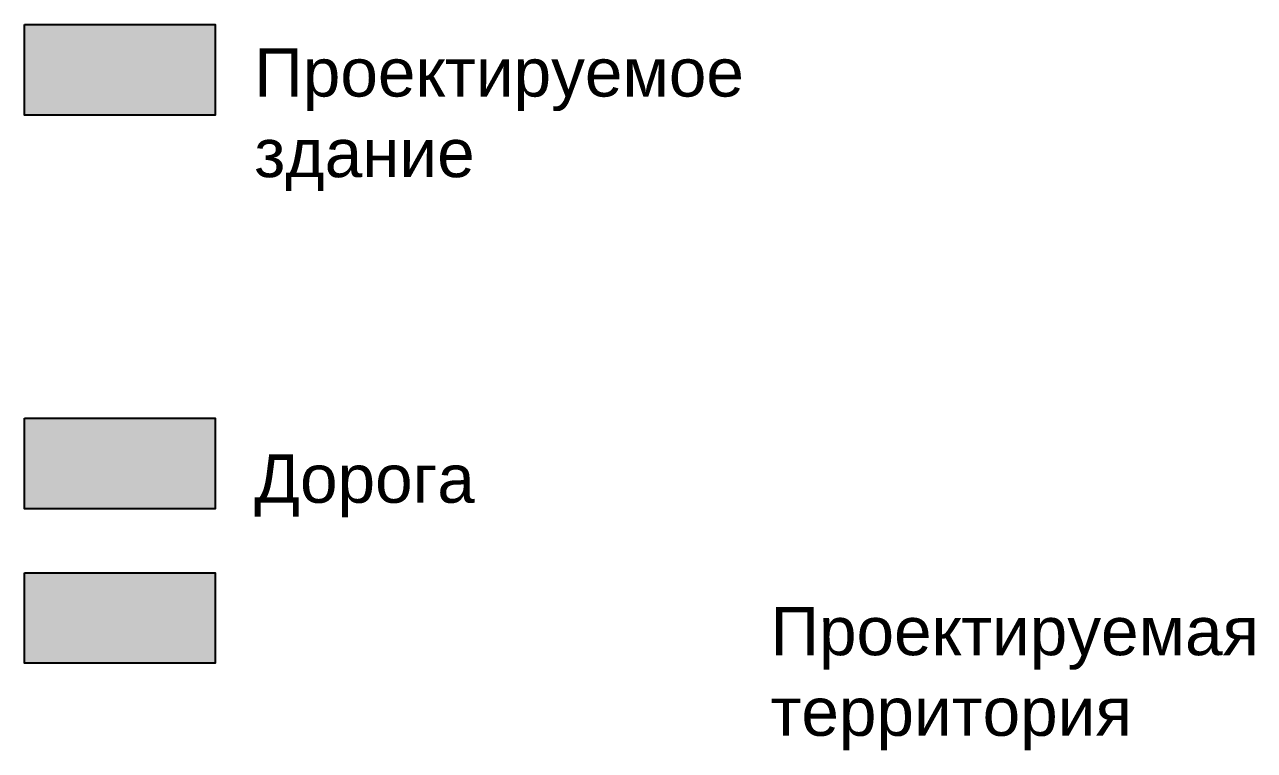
# Model space of a CAD drawing. Header units: millimetres. Extents: x 474215 to 2043163, y -374230 to 1199080.
# Drawn here: x 1478766 to 1987749, y -23097 to 277083 of the extents above; entities that cross this region are included whole.
import ezdxf

# ---------------------------------------------------------------- set-up
doc = ezdxf.new("R2010")
doc.units = ezdxf.units.MM
doc.header["$MEASUREMENT"] = 0
doc.styles.get("Standard").update_dxf_attribs({"font": 'arial.ttf'})

msp = doc.modelspace()

# ---------------------------------------------------------------- hatches: boundary and pattern name
at = {"true_color": 0xed1f24}
h = msp.add_hatch(color=240, dxfattribs=at)
h.dxf.hatch_style = 1
h.paths.add_polyline_path([(1478765.9, 277083.4), (1478765.9, 239628.7), (1557632.2, 239628.7), (1557632.2, 277083.4)])
h = msp.add_hatch(color=8)
h.dxf.hatch_style = 1
h.paths.add_polyline_path([(1478765.9, 76795.5), (1557632.2, 76795.5), (1557632.2, 114250.1), (1478765.9, 114250.1)])
at = {"true_color": 0xe0e0e0}
h = msp.add_hatch(dxfattribs=at)
h.set_pattern_fill('ANSI31', color=254, scale=3.741625)
h.set_pattern_definition([(45, (-1659589.77024, 1752665.953), (-0.33071606439, 0.33071606439), [])])
h.paths.add_polyline_path([(1478765.9, 50395.1), (1478765.9, 12940.4), (1557632.2, 12940.4), (1557632.2, 50395.1)])

# ---------------------------------------------------------------- linework, layer by layer
for points in [[(1478765.9, 277083.4), (1557632.2, 277083.4), (1557632.2, 239628.7), (1478765.9, 239628.7)], [(1478765.9, 114250.1), (1557632.2, 114250.1), (1557632.2, 76795.5), (1478765.9, 76795.5)], [(1478765.9, 50395.1), (1557632.2, 50395.1), (1557632.2, 12940.4), (1478765.9, 12940.4)]]:
    msp.add_lwpolyline(points, close=True)

# ---------------------------------------------------------------- texts
at = {"char_height": 20000, "attachment_point": 1}
for s, heights, insert in [('Проектируемое здание', [0], (1573839.4, 267330.3)), ('Дорога', [7483.3], (1573839.4, 99316.8)), ('Дорога', [7483.3], (1573839.4, 99316.8))]:
    msp.add_mtext_dynamic_manual_height_columns(s, width=100310.195, gutter_width=3.74, heights=heights, dxfattribs=dict(at, insert=insert))
note = msp.add_mtext_dynamic_manual_height_columns('Проектируемая ', width=82082.502, gutter_width=131537.9, heights=[7483.3, 0], dxfattribs=dict(insert=(1573839.4, 36275.7), char_height=20000, attachment_point=1))
for column, words in zip(note.columns.linked_columns, ['территория']):
    column.text = words

doc.saveas('drawing.dxf')
